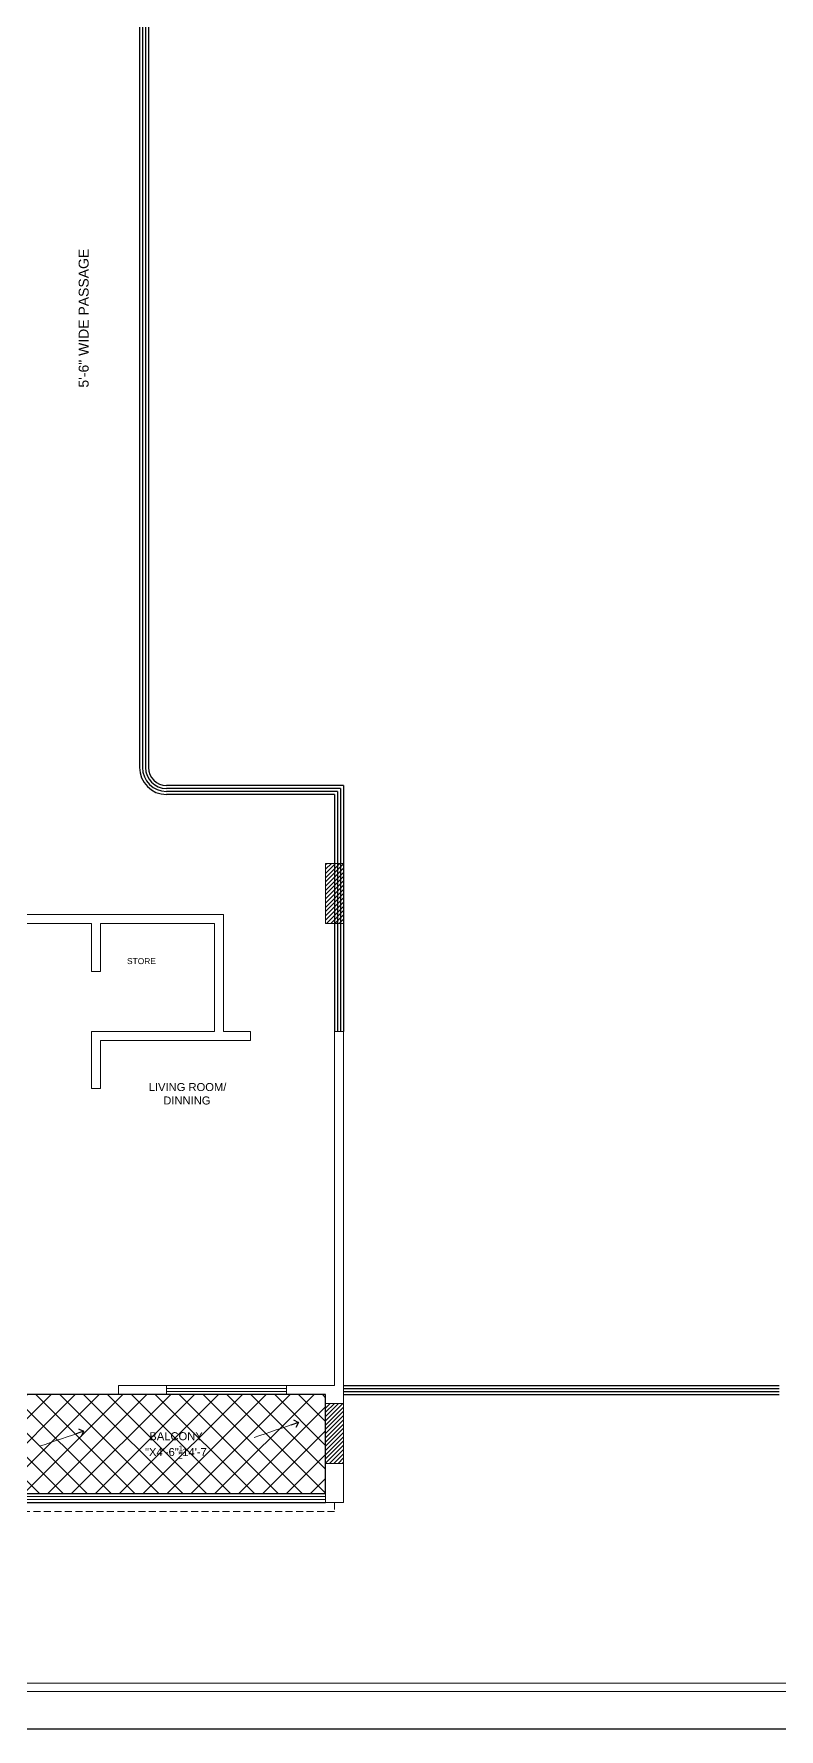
# Model space of a CAD drawing. Header units: inches. Extents: x 1807 to 67852, y 1160 to 20242.
# Drawn here: x 19584 to 19956, y 8125 to 8973 of the extents above; entities that cross this region are included whole.
import ezdxf

# ---------------------------------------------------------------- set-up
doc = ezdxf.new("R2010")
doc.units = ezdxf.units.IN
doc.header["$MEASUREMENT"] = 0
doc.linetypes.add('DASHED', pattern=[0.75, 0.5, -0.25])
doc.layers.get('0').update_dxf_attribs({"lineweight": 20})
for name, color, linetype, lineweight in [('02WINDOW & DOTTED', 8, 'Continuous', 20), ('4 upvc pip', 5, 'Continuous', 30), ('A-HATCH', 252, 'Continuous', 13), ('AP_TEXT', 7, 'Continuous', 13), ('column_01', 7, 'Continuous', 18), ('HATCH', 8, 'Continuous', 0), ('N.WALL', 7, 'Continuous', 25), ('PROJ.', 8, 'DASHED', 20), ('RAILING', 8, 'Continuous', 25), ('Railing 01', 8, 'Continuous', 18), ('SHOP TEXT', 7, 'Continuous', 15), ('SUNK', 216, 'Continuous', 30), ('SUNK HTACH', 165, 'Continuous', 15), ('wall', 7, 'Continuous', 20), ('WINDOW', 8, 'Continuous', 15)]:
    doc.layers.add(name, color=color, linetype=linetype, lineweight=lineweight)
doc.styles.add('Krupalu', font='arial.ttf', dxfattribs={"height": 8})
doc.styles.add('Krupalu 1', font='arial.ttf')
doc.dimstyles.new('Krupalu', dxfattribs={"dimtxt": 4, "dimasz": 4, "dimexe": 0, "dimexo": 0, "dimgap": 0.09, "dimtad": 0, "dimtoh": 1, "dimdec": 0, "dimzin": 3, "dimdsep": 46, "dimlunit": 4, "dimtxsty": 'Krupalu', "dimblk": 'DOTSMALL', "dimcen": 0, "dimse1": 1, "dimse2": 1, "dimclrd": 256, "dimclre": 256, "dimclrt": 7, "dimadec": 0, "dimazin": 0, "dimtfac": 1, "dimtdec": 0, "dimtofl": 0, "dimtmove": 1, "dimatfit": 0, "dimldrblk": 'OPEN90', "dimfxl": 1, "dimtolj": 1, "dimtzin": 0, "dimlwd": -1, "dimarcsym": 0})
pattern_1 = [(45, (-2883.811179141252, 0), (-1.060660171779821, 1.060660171779821), [])]

# ---------------------------------------------------------------- blocks, each defined once
blk = doc.blocks.new('dfhtutrut')
at = {"layer": 'HATCH'}
h = blk.add_hatch(dxfattribs=at)
h.set_pattern_fill('ANSI31', color=256, scale=12, style=0)
h.set_pattern_definition(pattern_1)
h.paths.add_polyline_path([(142553.4290218332, -631129.4774953473), (142553.4290213624, -631099.4774953002), (142544.4290213554, -631099.4774953994), (142544.4290218316, -631129.4774954632)])
h = blk.add_hatch(dxfattribs=at)
h.set_pattern_fill('ANSI31', color=256, scale=12, style=0)
h.set_pattern_definition(pattern_1)
h.paths.add_polyline_path([(142553.4290218332, -631399.477495595), (142553.4290213624, -631369.477495548), (142544.4290213554, -631369.4774956472), (142544.4290218316, -631399.477495711)])
at = {"layer": 'column_01'}
for points in [[(142553.4290218332, -631129.4774953473), (142553.4290213624, -631099.4774953002), (142544.4290213554, -631099.4774953994), (142544.4290218316, -631129.4774954632)], [(142553.4290218332, -631399.477495595), (142553.4290213624, -631369.477495548), (142544.4290213554, -631369.4774956472), (142544.4290218316, -631399.477495711)]]:
    blk.add_lwpolyline(points, close=True, dxfattribs=at)
blk = doc.blocks.new('_DotSmall')
at = {"color": 0, "linetype": 'ByBlock', "const_width": 0.5}
blk.add_lwpolyline([(-0.0625, 0, 1), (0.0625, 0, 1)], format="xyb", close=True, dxfattribs=at)
blk = doc.blocks.new('_Open90')
at = {"color": 0, "linetype": 'ByBlock', "lineweight": -2}
for p, q in [((0, 0), (-1, 0)), ((-0.5, 0.5), (0, 0)), ((0, 0), (-0.5, -0.5))]:
    blk.add_line(p, q, dxfattribs=at)

msp = doc.modelspace()

# ---------------------------------------------------------------- hatches: boundary and pattern name
at = {"layer": 'SUNK HTACH', "ltscale": 10}
h = msp.add_hatch(dxfattribs=at)
h.set_pattern_fill('ANSI37', color=114, scale=67.5, style=0)
h.set_pattern_definition([(45, (14690.32851313391, -55328.92698113222), (-5.966213466261491, 5.966213466261491), []), (135, (14690.32851313391, -55328.92698113222), (-5.966213466261491, -5.966213466261491), [])])
h.paths.add_polyline_path([(19554.00179148968, 8243.174890573864), (19729.50179148968, 8243.174890573864), (19729.50179148968, 8292.674890573864), (19554.00179148968, 8292.674890573864)])

# ---------------------------------------------------------------- linework, layer by layer
at = {"layer": '02WINDOW & DOTTED'}
for p, q in [((19678.31127578723, 8597.174890570488), (19738.3100290491, 8597.174890570488)), ((19678.31127578723, 8595.674890570488), (19736.8100290491, 8595.674890570488)), ((19678.31127578723, 8594.174890570488), (19735.3100290491, 8594.174890570488)), ((19678.31127578723, 8592.674890570488), (19733.8100290491, 8592.674890570488))]:
    msp.add_line(p, q, dxfattribs=at)
at = {"layer": '4 upvc pip'}
msp.add_lwpolyline([(19086.61354930935, 9838.79226470621), (21509.81481122872, 9838.79226470621), (21509.81481122872, 8125.417635068383), (19086.61354930935, 8125.417635068383)], close=True, dxfattribs=at)
at = {"layer": 'A-HATCH'}
for points in [[(21444.06703701436, 9820.026733048175), (19148.28153103108, 9820.026733048275, 0.4142135623730951), (19105.37908096725, 9777.124282984372), (19105.37908096725, 8191.165409282758, 0.4142135623730951), (19152.36132352357, 8144.183166726254), (21441.00786181626, 8144.183166726254, 0.4142135623730953), (21491.04927957082, 8194.224584480915), (21491.04927957082, 9773.044490491833, 0.4142135623730951)], [(21444.06703701436, 9815.856614902006), (19148.28153103108, 9815.85661490208, 0.4142135623730951), (19109.54919911325, 9777.124282984372), (19109.54919911325, 8191.165409282758, 0.4142135623730951), (19152.36132352357, 8148.353284872497), (21441.00786181626, 8148.353284872497, 0.4142135623731504), (21486.87916142457, 8194.224584480915), (21486.87916142457, 9773.044490491833, 0.4142135623731546)]]:
    msp.add_lwpolyline(points, format="xyb", close=True, dxfattribs=at)
at = {"layer": 'AP_TEXT'}
msp.add_line((19657.96235213736, 8263.930092000315), (19656.11550146503, 8263.930092000315), dxfattribs=at)
at = {"layer": 'PROJ.', "ltscale": 7}
msp.add_lwpolyline([(19734.00179148968, 8238.674890573864), (19734.00179148968, 8234.174890573864), (19305.00179148968, 8234.174890573864), (19305.00179148968, 8238.674890573864)], dxfattribs=at)
at = {"layer": 'RAILING'}
for p, q in [((19636.50189250249, 9372.674889670016), (19636.50189250255, 8606.174889873277)), ((19638.00189250249, 9372.674889670016), (19638.00189250258, 8606.17488987351)), ((19639.50189250249, 9368.174889670016), (19639.50189250255, 8606.17488987351)), ((19641.00189250249, 9368.174889670016), (19641.00189250255, 8606.17488987351)), ((19738.50304242208, 8597.174889873277), (19650.00189250255, 8597.174889873277)), ((19737.00304242208, 8595.674889873277), (19650.00189250255, 8595.674889873277)), ((19735.50304242208, 8594.174889873277), (19650.00189250255, 8594.174889873277)), ((19735.50304242208, 8594.174889873277), (19735.50304242208, 8474.174889873277)), ((19737.00304242208, 8595.674889873277), (19737.00304242208, 8474.174889873277)), ((19738.50304242208, 8597.174889873277), (19738.50304242208, 8474.174889873277)), ((19734.00304242208, 8592.674889873277), (19650.00189250255, 8592.674889873277)), ((19734.00304242208, 8592.674889873277), (19734.00304242208, 8474.17488987316)), ((19738.50179196046, 8297.174890558614), (19956.00179193968, 8297.174890556984)), ((19738.50179196046, 8295.674890558614), (19956.00179193968, 8295.674890556984)), ((19738.50179196046, 8294.174890558614), (19956.00179193968, 8294.174890556867)), ((19738.50179196046, 8292.674890558614), (19956.00179193968, 8292.674890556867)), ((19738.50304242208, 8292.67494173735), (19956.0030424013, 8292.674941735604)), ((19554.00179148968, 8243.174890573864), (19729.50179148968, 8243.174890573864)), ((19554.00179148968, 8238.674890573864), (19729.50179148968, 8238.674890573864))]:
    msp.add_line(p, q, dxfattribs=at)
for radius in [13.5, 12, 10.5, 9]:
    msp.add_arc((19650.00189250261, 8606.17488987351), radius, 180, 270, dxfattribs=at)
at = {"layer": 'Railing 01'}
for p, q in [((19554.00179148968, 8241.674890573864), (19729.50179148968, 8241.674890573864)), ((19554.00179148968, 8240.174890573864), (19729.50179148968, 8240.174890573864))]:
    msp.add_line(p, q, dxfattribs=at)
at = {"layer": 'SUNK'}
msp.add_lwpolyline([(19554.00179148968, 8243.174890573864), (19729.50179148968, 8243.174890573864), (19729.50179148968, 8292.674890573864), (19554.00179148968, 8292.674890573864)], close=True, dxfattribs=at)
at = {"layer": 'wall'}
for p, q in [((19425.00179148965, 8532.674890573864), (19678.50179148968, 8532.674890573864)), ((19425.00179148965, 8528.174890573864), (19612.50179148968, 8528.174890573864)), ((19612.50179148968, 8504.174890573864), (19612.50179148968, 8528.174890573864)), ((19617.00179148968, 8504.174890573864), (19617.00179148968, 8528.174890573864)), ((19617.00179148968, 8528.174890573864), (19674.00179148968, 8528.174890573864)), ((19674.00179148968, 8474.174890573748), (19674.00179148968, 8528.174890573864)), ((19678.50179148968, 8474.174890573748), (19678.50179148968, 8532.674890573864)), ((19612.50179148973, 8504.174890573864), (19617.00179148968, 8504.174890573864)), ((19612.50179148968, 8445.674890573864), (19612.50179148968, 8474.174890573864)), ((19612.50179148968, 8474.174890573864), (19674.00179148968, 8474.174890573748)), ((19617.00179148968, 8445.674890573864), (19617.00179148968, 8469.674890573864)), ((19617.00179148968, 8469.674890573864), (19692.0017914897, 8469.674890573748)), ((19678.50179148968, 8474.174890573748), (19692.0017914897, 8474.174890573748)), ((19692.00179148968, 8469.674890573864), (19692.00179148968, 8474.174890573864)), ((19734.00179148968, 8474.174890573864), (19738.50179148968, 8474.174890573864)), ((19734.00179148968, 8297.174890573864), (19734.00179148968, 8474.174890573864)), ((19738.50179148968, 8238.674890573864), (19738.50179148968, 8474.174890573864)), ((19612.50179149689, 8445.674890573864), (19617.00179148968, 8445.674890573864)), ((19626.00179148968, 8297.174890573864), (19626.00179148968, 8292.674890573864)), ((19626.00179148968, 8297.174890573864), (19650.00179148968, 8297.17489057398)), ((19650.00179148968, 8297.174890573864), (19650.00179148968, 8292.67489057398)), ((19710.00179148968, 8297.174890573864), (19710.00179148968, 8292.67489057398)), ((19710.0017914897, 8297.17489057398), (19734.00179148968, 8297.174890573864)), ((19626.00179148968, 8292.674890573864), (19650.00179148968, 8292.674890573864)), ((19710.0017914897, 8292.674890573864), (19729.50179148968, 8292.674890573864)), ((19729.50179148968, 8238.674890573864), (19729.50179148968, 8292.674890573864)), ((19729.50179148968, 8238.674890573864), (19738.50179148968, 8238.674890573864))]:
    msp.add_line(p, q, dxfattribs=at)
at = {"layer": 'WINDOW'}
for p, q in [((19650.00179148968, 8297.174890573864), (19710.00179148968, 8297.17489057398)), ((19650.00179148968, 8295.674890573864), (19710.00179148968, 8295.67489057398)), ((19650.00179148968, 8294.174890573864), (19710.00179148968, 8294.17489057398)), ((19650.00179148968, 8292.674890573864), (19710.00179148968, 8292.67489057398))]:
    msp.add_line(p, q, dxfattribs=at)

# ---------------------------------------------------------------- block references
at = {"layer": 'column_01'}
msp.add_blockref('dfhtutrut', (-122814.9259794111, 639657.6523855136), dxfattribs=at)

# ---------------------------------------------------------------- texts
at = {"layer": 'AP_TEXT', "style": 'Krupalu 1'}
for s, height, p in [('STORE ', 3, (19630.28775778461, 8507.872037351044)), ('LIVING ROOM/', 4, (19641.11524916855, 8444.411656227923)), ('DINNING', 4, (19648.39869107276, 8437.696865003585)), ('BALCONY', 4, (19641.42778334573, 8269.837664541003)), ('"X4\'-6"', 4, (19639.27784798619, 8261.930092000315)), ('2', 2.8, (19655.8760807285, 8260.671351731318)), ('1', 2.8, (19656.05541547727, 8264.39675866699)), ("14'-7", 4, (19657.87551861238, 8261.930092000315))]:
    msp.add_text(s, height=height, dxfattribs=at).set_placement(p)
at = {"layer": 'SHOP TEXT', "ltscale": 0.1, "style": 'Krupalu 1'}
msp.add_text('5\'-6" WIDE PASSAGE', height=5, rotation=90, dxfattribs=at).set_placement((19611.11424705394, 8796.088011881599))

# ---------------------------------------------------------------- leaders
at = {"layer": 'N.WALL', "color": 1, "path_type": 1}
for points in [[(19608.62382799156, 8274.315705799716), (19586.56211946672, 8266.815973312197)], [(19715.90079862635, 8278.728998895453), (19693.83909010151, 8271.229266407934)]]:
    msp.add_leader(points, dimstyle='Krupalu', override={"dimgap": 0.09, "dimtad": 0, "dimclrd": 1}, dxfattribs=at)

doc.saveas('drawing.dxf')
